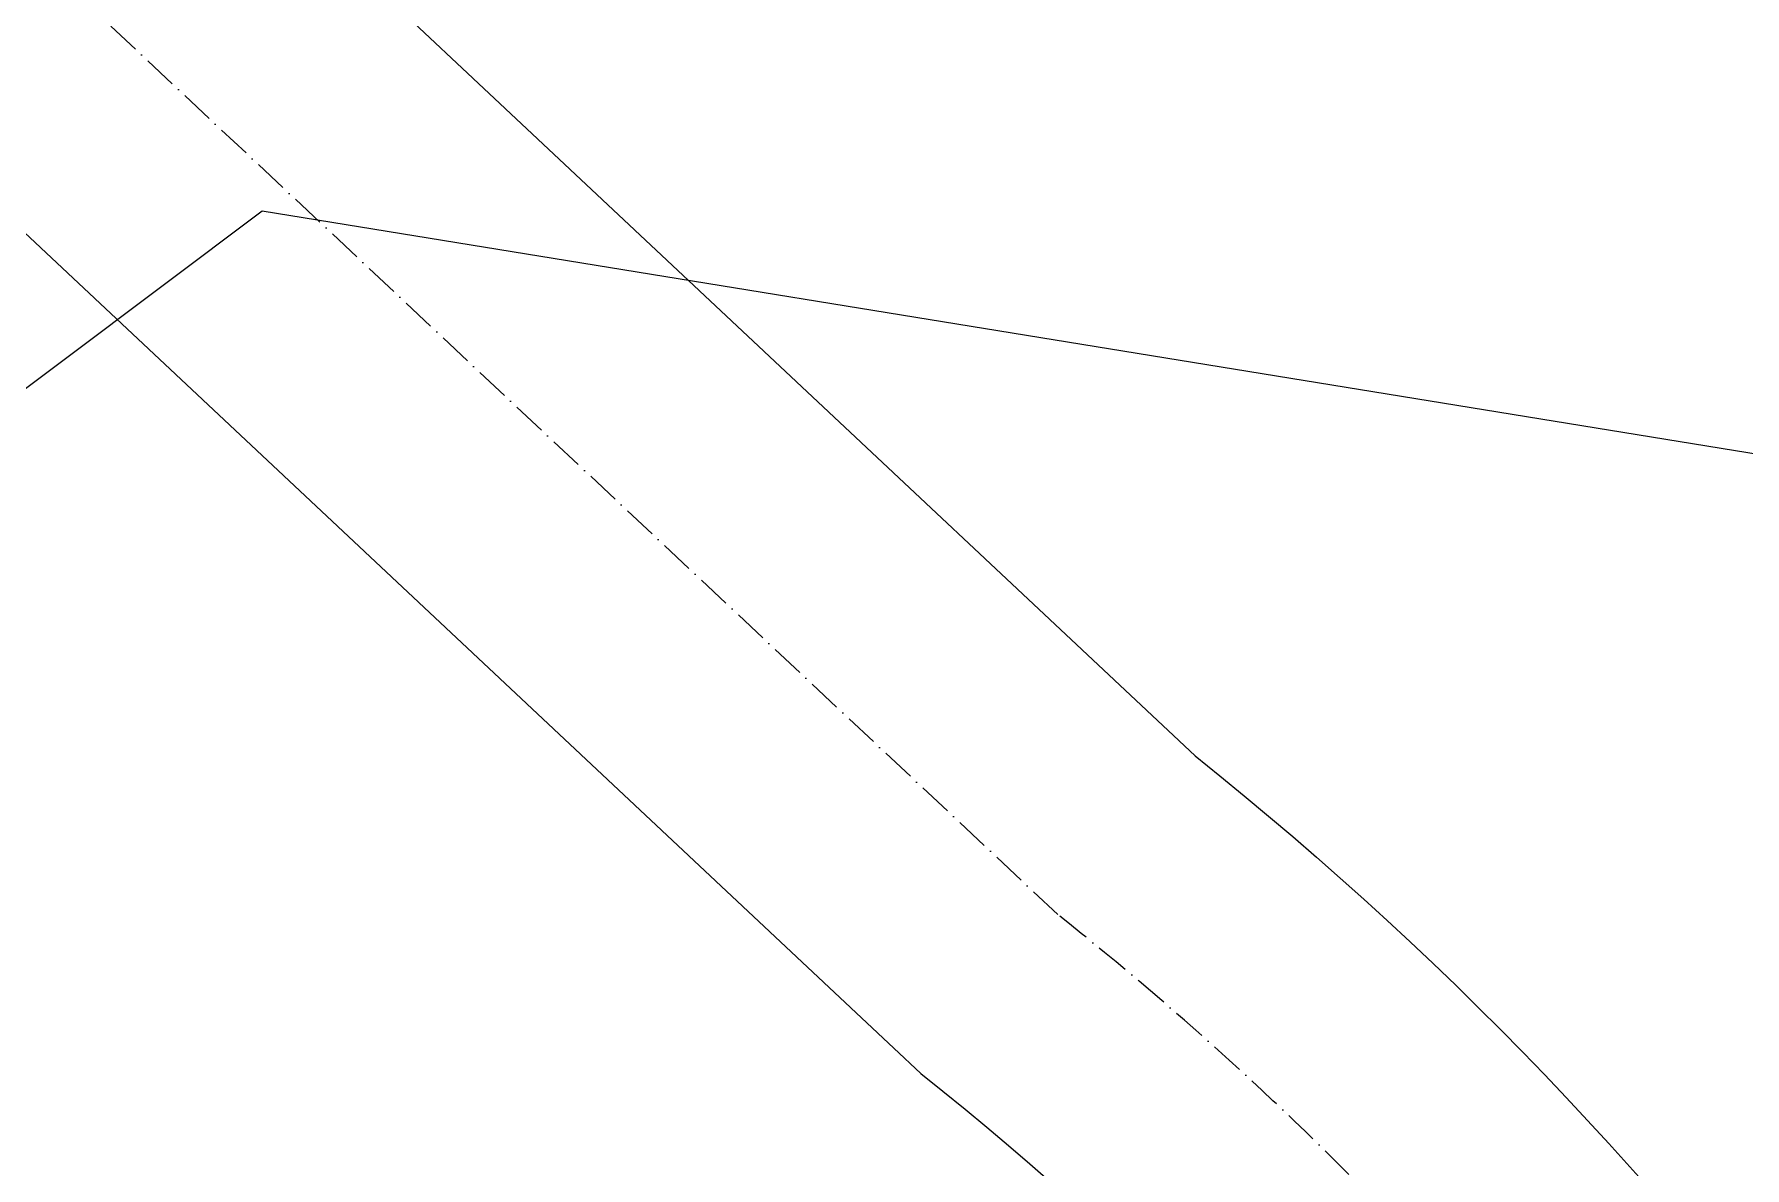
# Model space of a CAD drawing. Header units: millimetres. Extents: x 405522 to 410309, y 2303080 to 2310223.
# Drawn here: x 407481 to 408093, y 2307555 to 2307960 of the extents above; entities that cross this region are included whole.
import ezdxf

# ---------------------------------------------------------------- set-up
doc = ezdxf.new("R2010")
doc.units = ezdxf.units.MM
doc.header["$LTSCALE"] = 10
doc.header["$MEASUREMENT"] = 0
doc.linetypes.add('ACAD_ISO10W100', pattern=[18, 12, -3, 0, -3])
for name, color, linetype in [('Bao', 1, 'CONTINUOUS'), ('Steel', 6, 'CONTINUOUS'), ('w', 8, 'CONTINUOUS')]:
    doc.layers.add(name, color=color, linetype=linetype)

msp = doc.modelspace()

# ---------------------------------------------------------------- linework, layer by layer
at = {"layer": 'Bao'}
for points in [[(406160, 2310222.77), (406527.75, 2309162.86, 0.121389), (406820.76, 2308711.27), (407896.29, 2307701.97, -0.142155), (408306.31, 2307121.55), (409094.8, 2305161.99, 0.124444), (409419.77, 2304716.45), (410309.07, 2303977.97)], [(406018.28, 2310173.61), (406386.03, 2309113.69, 0.121389), (406718.11, 2308601.89), (407798.18, 2307588.34, -0.144302), (408165.71, 2307069.15), (408955.64, 2305105.99, 0.124444), (409323.94, 2304601.05), (410213.24, 2303862.57)]]:
    msp.add_lwpolyline(points, format="xyb", dxfattribs=at)
at = {"layer": 'Steel', "linetype": 'ACAD_ISO10W100', "ltscale": 0.1}
msp.add_lwpolyline([(406089.14, 2310198.19), (406456.89, 2309138.28, 0.121389), (406769.43, 2308656.58), (407847.2, 2307645.19, -0.143178), (408236.02, 2307095.32), (409025.22, 2305133.99, 0.124444), (409371.85, 2304658.75), (410261.15, 2303920.27)], format="xyb", dxfattribs=at)
at = {"layer": 'w', "linetype": 'Continuous', "flags": 128}
msp.add_lwpolyline([(407652.82, 2305597.37), (408280.09, 2305839.84), (408782.02, 2306643.21), (408327.7, 2307772.29), (407562.69, 2307896.79), (406849.73, 2307361.44)], dxfattribs=at)

doc.saveas('drawing.dxf')
